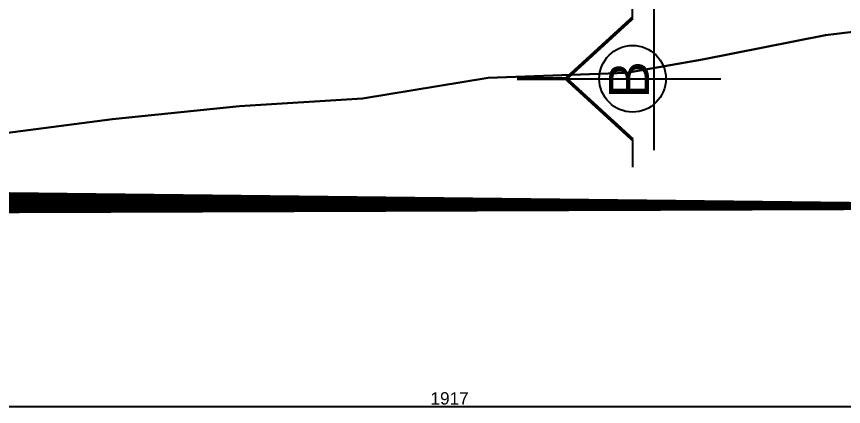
# Model space of a CAD drawing. Extents: x 285329 to 658348, y -83126 to -16980.
# Drawn here: x 322574 to 323582, y -37946 to -37471 of the extents above; entities that cross this region are included whole.
import ezdxf

# ---------------------------------------------------------------- set-up
doc = ezdxf.new("R2010")
doc.units = 0
doc.layers.get('0').update_dxf_attribs({"linetype": 'CONTINUOUS'})
doc.layers.get('DEFPOINTS').update_dxf_attribs({"color": 9, "linetype": 'CONTINUOUS'})
for name, color, linetype in [('DIM', 3, 'CONTINUOUS'), ('HATCH', 8, 'CONTINUOUS'), ('WALL', 7, 'CONTINUOUS'), ('WALL1', 2, 'CONTINUOUS')]:
    doc.layers.add(name, color=color, linetype=linetype)
doc.layers.add('excavation border', color=5, linetype='CONTINUOUS', lineweight=30)
doc.styles.get("Standard").update_dxf_attribs({"font": 'sanss___.ttf', "height": 15})
doc.dimstyles.new('STANDARD$0', dxfattribs={"dimscale": 0, "dimtxt": 50, "dimasz": 8, "dimexe": 15, "dimexo": 0.0625, "dimgap": 2, "dimtad": 1, "dimdec": 0, "dimzin": 0, "dimdsep": 46, "dimtxsty": 'Standard', "dimblk1": 'ARCHTICK', "dimblk2": 'ARCHTICK', "dimsah": 1, "dimcen": 0.09, "dimdle": 15, "dimclrd": 3, "dimclre": 3, "dimclrt": 3, "dimazin": 0, "dimtfac": 1, "dimtdec": 0, "dimtofl": 0, "dimtmove": 1, "dimatfit": 3, "dimldrblk": 'ARCHTICK', "dimfxl": 1.045499999999994, "dimfxlon": 1, "dimtolj": 1, "dimtzin": 0, "dimarcsym": 0})

# ---------------------------------------------------------------- blocks, each defined once
blk = doc.blocks.new('_ARCHTICK')
at = {"color": 0, "linetype": 'ByBlock', "const_width": 0.15}
blk.add_lwpolyline([(-0.5, -0.5), (0.5, 0.5)], dxfattribs=at)
blk = doc.blocks.new('*D2215')
at = {"layer": 'DEFPOINTS', "color": 0, "linetype": 'Continuous', "lineweight": 5, "transparency": 16777216}
for p in [(157318.4182129309, -36546.69352747884), (159235.4182129309, -36546.69352747884), (159235.4182129309, -36789.02014064544)]:
    blk.add_point(p, dxfattribs=at)
at = {"layer": 'WALL', "color": 3, "linetype": 'Continuous', "lineweight": -2, "transparency": 16777216}
for p, q in [((157303.4182129309, -36789.02014064544), (159250.4182129309, -36789.02014064544)), ((157318.4182129309, -36787.97464064544), (157318.4182129309, -36804.02014064544)), ((159235.4182129309, -36787.97464064544), (159235.4182129309, -36804.02014064544))]:
    blk.add_line(p, q, dxfattribs=at)
at = {"layer": 'WALL', "color": 3, "linetype": 'Continuous', "lineweight": -2, "transparency": 16777216, "xscale": 8, "yscale": 8, "zscale": 8, "rotation": 180}
blk.add_blockref('_ARCHTICK', (157318.4182129309, -36789.02014064544), dxfattribs=at)
at = {"layer": 'WALL', "color": 3, "linetype": 'Continuous', "lineweight": -2, "transparency": 16777216, "xscale": 8, "yscale": 8, "zscale": 8}
blk.add_blockref('_ARCHTICK', (159235.4182129309, -36789.02014064544), dxfattribs=at)
at = {"layer": 'WALL', "color": 3, "linetype": 'Continuous', "transparency": 16777216, "insert": (158276.9182129309, -36779.29380319687), "char_height": 15, "attachment_point": 5}
blk.add_mtext('\\A1;1917', dxfattribs=at)
blk = doc.blocks.new('sec')
at = {"layer": 'WALL'}
for p, q in [((0, 105.8532076054325), (0, 319.4481774866144)), ((0, 105.8532076054325), (-115.7147705813695, 0)), ((-115.7147705813695, 0), (153.667668904105, 0)), ((0, -105.8532076054325), (0, -153.7743780556848))]:
    blk.add_line(p, q, dxfattribs=at)
at = {"layer": 'WALL', "const_width": 6}
for points in [[(0, 105.8532076054325), (-115.7147705813695, 0), (-201.5248270763404, 0)], [(0, -105.8532076054325), (-115.7147705813695, 0)]]:
    blk.add_lwpolyline(points, dxfattribs=at)
at = {"layer": 'WALL'}
blk.add_circle((0, 0), 57.93203715517805, dxfattribs=at)
blk = doc.blocks.new('site77')
at = {"layer": 'WALL', "linetype": 'Continuous', "const_width": 3}
blk.add_lwpolyline([(159633.4182129309, -32835.69352747884), (157318.4182129309, -32835.69352747884), (157318.4182129309, -36546.69352747884), (159235.4182129309, -36546.69352747884)], dxfattribs=at)
at = {"layer": 'WALL', "linetype": 'Continuous'}
dim = blk.add_linear_dim(base=(159235.4182129309, -36789.02014064544), p1=(157318.4182129309, -36546.69352747884), p2=(159235.4182129309, -36546.69352747884), dimstyle='STANDARD$0', override={"dimscale": 1}, dxfattribs=at)
dim.commit()
dim.dimension.update_dxf_attribs({"geometry": '*D2215', "text_midpoint": (158276.9182129309, -36779.29380319687)})

msp = doc.modelspace()

# ---------------------------------------------------------------- linework, layer by layer
at = {"layer": 'excavation border'}
msp.add_lwpolyline([(323763.9239925763, -37468.75824469708), (323560.4231857738, -37493.6295480142), (323410.3639816673, -37523.42369613914), (323317.8637448568, -37539.3769525228), (323149.3188208818, -37545.46017571042), (322996.1855833303, -37570.92314404609), (322846.2369749801, -37579.9237025678), (322691.5561823365, -37595.86031413711), (322550.6514218001, -37614.33628382158), (322389.6450501499, -37625.47970748051), (322369.4547811943, -37601.34285724792), (322281.363169593, -37544.54880767931), (322272.7713329172, -37370.22318666714), (322268.9195995588, -37227.72371245465), (322283.3857856354, -37047.76439938736), (322282.0060654661, -36899.32593107998), (322281.9778777854, -36730.3259852108), (322291.8326567669, -36593.656821417), (322278.2976363152, -36417.06108273243)], dxfattribs=at)
at = {"layer": 'HATCH', "linetype": 'ByBlock', "ltscale": 3}
msp.add_line((323351.6640152329, -37633.82080394139), (323351.6640152329, -33464.27381511166), dxfattribs=at)
at = {"layer": 'WALL', "linetype": 'Continuous', "const_width": 3}
msp.add_lwpolyline([(324458.7590718236, -33992.52545427133), (322143.7590718267, -33992.52545427134), (322143.7590718359, -37703.52545427145), (324060.7590718419, -37703.52545426138)], dxfattribs=at)

# ---------------------------------------------------------------- block references
at = {"layer": 'WALL', "linetype": 'Continuous'}
msp.add_blockref('site77', (164825.340858905, -1156.831926792605), dxfattribs=at)
at = {"layer": 'WALL1', "xscale": 0.7000000000116415, "yscale": 0.7000000000116415, "zscale": 0.7000000000116415}
msp.add_blockref('sec', (323325.3333433139, -37546.66087061095), dxfattribs=at)

# ---------------------------------------------------------------- texts
at = {"layer": 'DIM', "insert": (323296.4265259652, -37525.10934630314), "char_height": 49, "width": 359.60498, "attachment_point": 3, "rotation": 90.00000000000004}
msp.add_mtext('B', dxfattribs=at)

doc.saveas('drawing.dxf')
